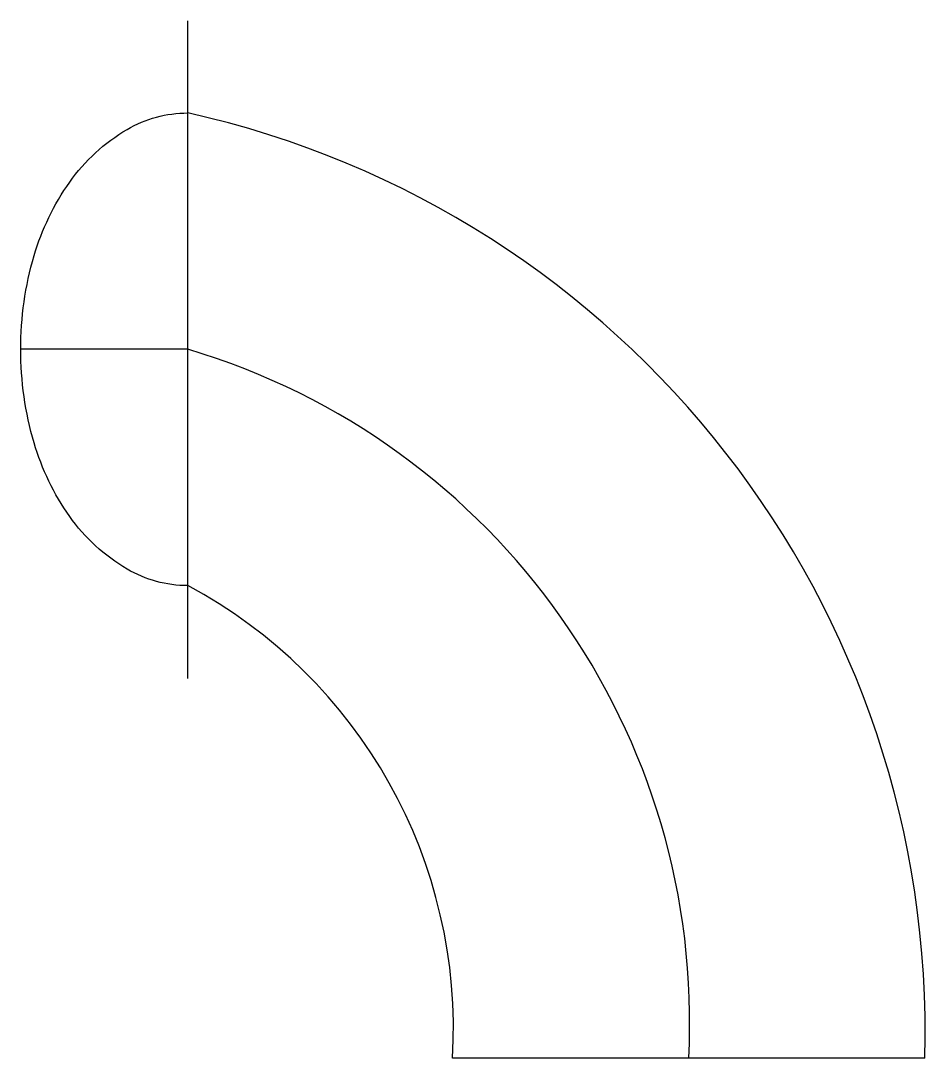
# Model space of a CAD drawing. Extents: x 13029 to 13904, y 8650 to 9653.
import ezdxf

# ---------------------------------------------------------------- set-up
doc = ezdxf.new("R2010")
doc.units = 0
doc.header["$LTSCALE"] = 240
doc.layers.get('0').update_dxf_attribs({"linetype": 'CONTINUOUS'})

msp = doc.modelspace()

# ---------------------------------------------------------------- linework, layer by layer
at = {"color": 0}
for p, q in [((13190.4, 9017.2), (13190.4, 9653.3)), ((13190.4, 9335.5), (13028.7, 9335.5)), ((13903.9, 8649.7), (13446.7, 8649.7))]:
    msp.add_line(p, q, dxfattribs=at)
msp.add_lwpolyline([(13190.4, 9106.9, -0.133259), (13131.7, 9122.9, -0.106757), (13076.1, 9173.9, -0.082826), (13041.7, 9245, -0.07135), (13028.7, 9335.5, -0.07135), (13041.7, 9426.1, -0.082826), (13076.1, 9497.2, -0.106757), (13131.7, 9548.2, -0.133259), (13190.4, 9564.1, -0.133259)], format="xyb", dxfattribs=at)
for centre, radius, start, end in [((12992.9, 8674.5), 911.3, 358.4451, 77.4866), ((12996.5, 8684.1), 679.7, 357.1048, 73.4236), ((12961.7, 8678.3), 485.8, 356.631, 61.9235)]:
    msp.add_arc(centre, radius, start, end, dxfattribs=at)

doc.saveas('drawing.dxf')
